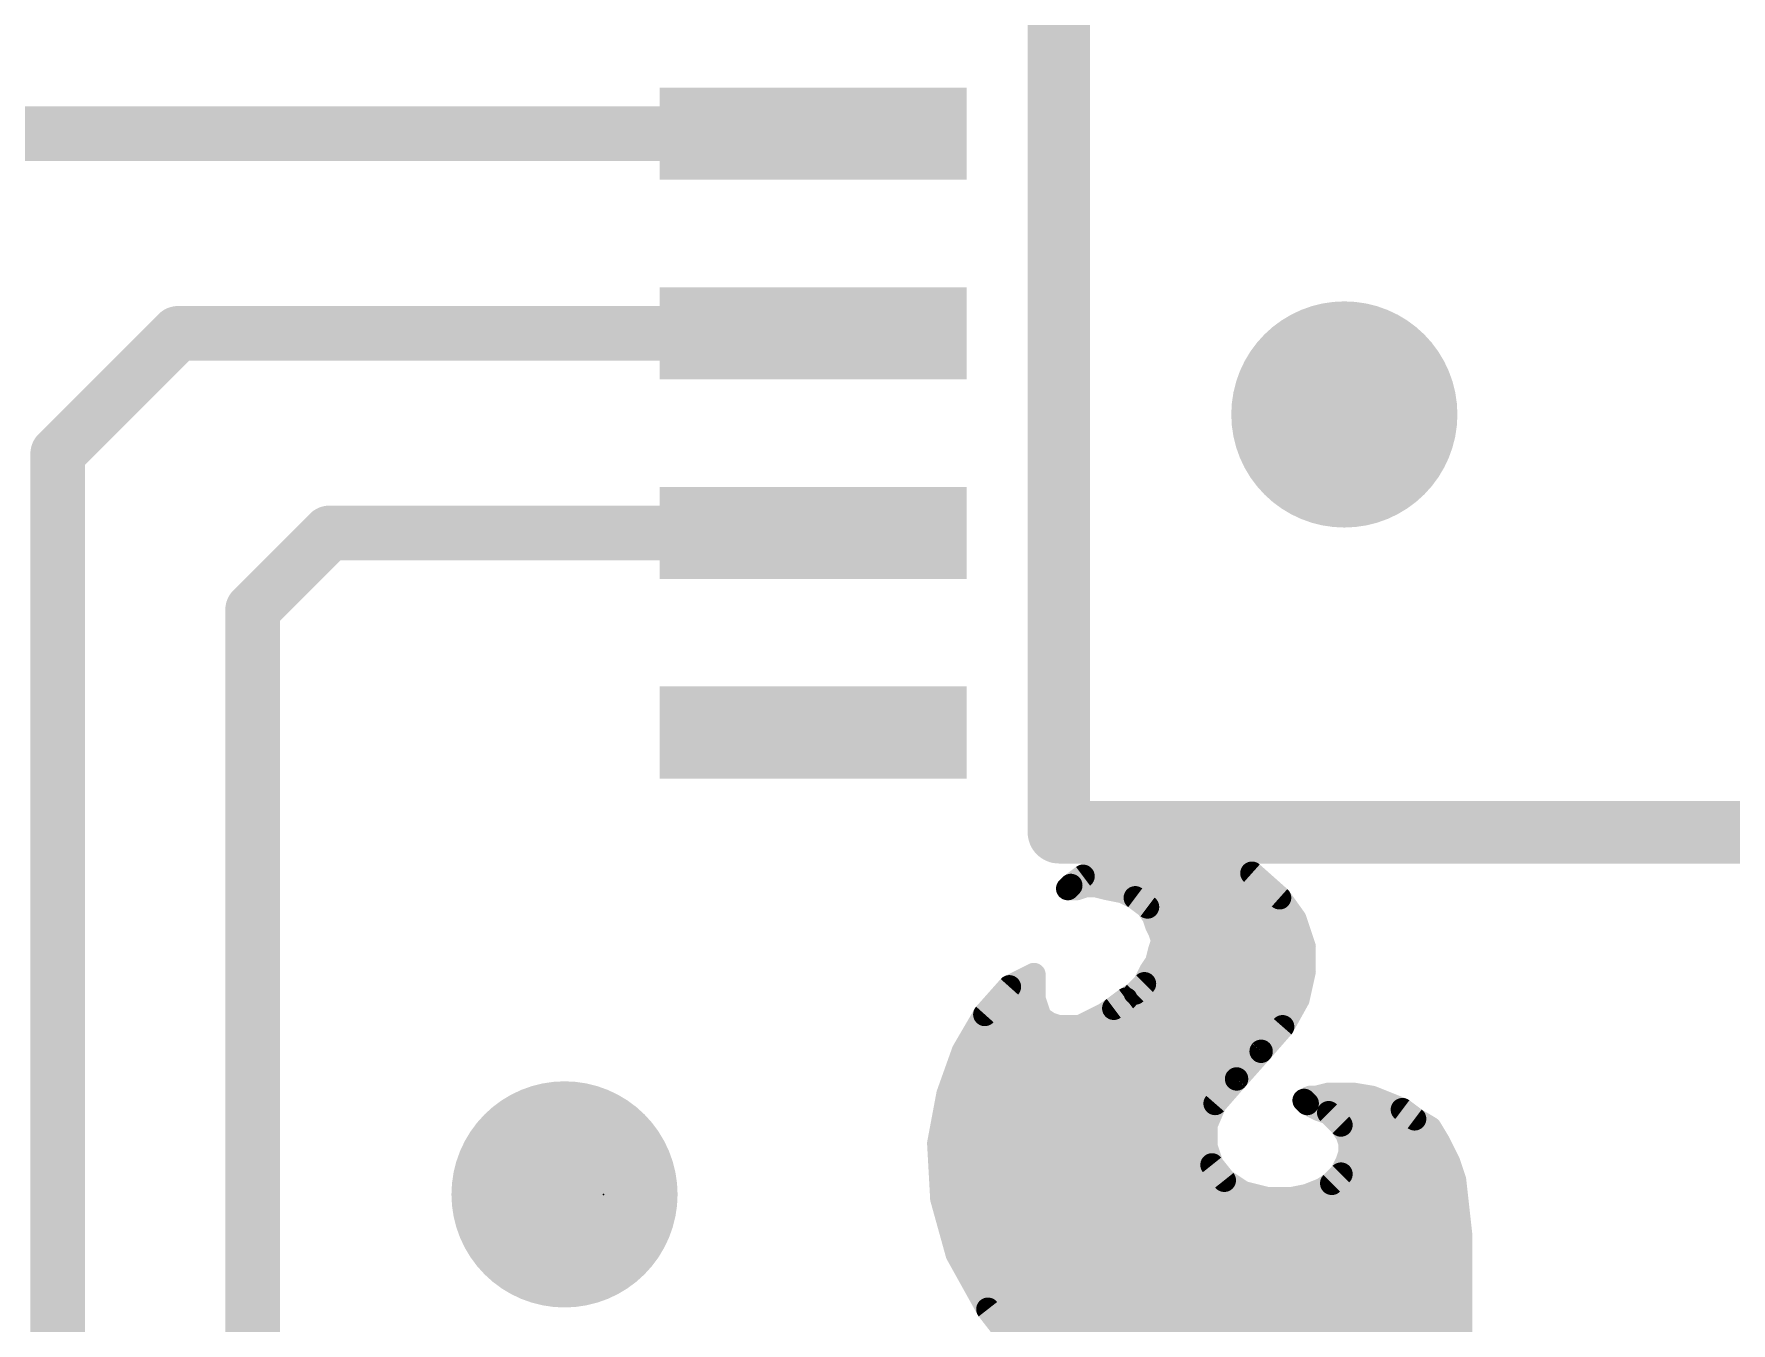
# Model space of a CAD drawing. Extents: x -29 to 78, y -12 to 55.
# Drawn here: x 12.24 to 17.77, y 19.9 to 24.1 of the extents above; entities that cross this region are included whole.
import ezdxf

# ---------------------------------------------------------------- set-up
doc = ezdxf.new("R2010")
doc.units = 0
for name, color, linetype in [('1', 12, 'CONTINUOUS'), ('18', 110, 'CONTINUOUS'), ('21', 41, 'CONTINUOUS'), ('22', 40, 'CONTINUOUS'), ('24', 53, 'CONTINUOUS'), ('51', 53, 'CONTINUOUS')]:
    doc.layers.add(name, color=color, linetype=linetype)

# ---------------------------------------------------------------- blocks, each defined once
blk = doc.blocks.new('RECT')
blk.add_solid([(-0.5, -0.5), (0.5, -0.5), (-0.5, 0.5), (0.5, 0.5)])
blk = doc.blocks.new('ROUNDV')
at = {"const_width": 0.5}
blk.add_lwpolyline([(0, -0.25, 1), (0, 0.25, 1), (0, -0.25)], format="xyb", dxfattribs=at)

msp = doc.modelspace()

# ---------------------------------------------------------------- linework, layer by layer
at = {"layer": '1', "const_width": 0.1778}
for points in [[(14.7801, 23.7742), (9.4232, 23.7742)], [(12.7111, 23.1242), (12.3191, 22.7322)], [(14.7801, 23.1242), (12.7111, 23.1242)], [(12.3191, 22.7322), (12.3191, 17.3991)], [(13.2041, 22.4742), (12.9541, 22.2242)], [(14.7801, 22.4742), (13.2041, 22.4742)], [(12.9541, 22.2242), (12.9541, 16.7632)]]:
    msp.add_lwpolyline(points, dxfattribs=at)
at = {"layer": '1', "const_width": 0.0889}
for points in [[(14.7801, 23.7298, 1), (14.7801, 23.8187)], [(12.7111, 23.1687, 1), (12.7111, 23.0798)], [(12.7425, 23.0928, 1), (12.6797, 23.1556)], [(14.7801, 23.0798, 1), (14.7801, 23.1687)], [(12.3636, 22.7322, 1), (12.2747, 22.7322)], [(12.2877, 22.7636, 1), (12.3505, 22.7008)], [(13.2041, 22.5187, 1), (13.2041, 22.4298)], [(13.2355, 22.4428, 1), (13.1727, 22.5056)], [(14.7801, 22.4298, 1), (14.7801, 22.5187)], [(12.9227, 22.2556, 1), (12.9855, 22.1928)], [(12.9986, 22.2242, 1), (12.9097, 22.2242)]]:
    msp.add_lwpolyline(points, format="xyb", dxfattribs=at)
at = {"layer": '21', "const_width": 0.2032}
for points in [[(15.5801, 21.4992), (15.5801, 29.2992)], [(19.9801, 21.4992), (15.5801, 21.4992)]]:
    msp.add_lwpolyline(points, dxfattribs=at)
at = {"layer": '21', "const_width": 0.1016}
for points in [[(15.5801, 21.55, 1), (15.5801, 21.4484)], [(15.5293, 21.4992, 1), (15.6309, 21.4992)]]:
    msp.add_lwpolyline(points, format="xyb", dxfattribs=at)
at = {"layer": '22', "const_width": 0.0762}
for points in [[(15.719, 21.386), (15.799, 21.416)], [(15.7889, 21.4122), (16.1243, 21.4122)], [(15.799, 21.416), (15.889, 21.446)], [(15.889, 21.446), (15.989, 21.446)], [(15.989, 21.446), (16.099, 21.426)], [(16.099, 21.426), (16.209, 21.366)], [(15.619, 21.326), (15.659, 21.356)], [(15.659, 21.356), (15.719, 21.386)], [(16.209, 21.366), (16.299, 21.286)], [(15.609, 21.316), (15.619, 21.326)], [(15.639, 21.316), (15.609, 21.316)], [(15.6323, 21.336), (16.2428, 21.336)], [(15.669, 21.326), (15.639, 21.316)], [(15.699, 21.326), (15.669, 21.326)], [(15.739, 21.316), (15.699, 21.326)], [(15.789, 21.306), (15.739, 21.316)], [(15.829, 21.286), (15.789, 21.306)], [(15.869, 21.256), (15.829, 21.286)], [(15.8639, 21.2598), (16.3177, 21.2598)], [(15.889, 21.226), (15.869, 21.256)], [(16.299, 21.286), (16.349, 21.216)], [(15.899, 21.196), (15.889, 21.226)], [(15.909, 21.176), (15.899, 21.196)], [(16.349, 21.216), (16.379, 21.126)], [(15.9052, 21.1836), (16.3598, 21.1836)], [(15.919, 21.146), (15.909, 21.176)], [(15.909, 21.116), (15.919, 21.146)], [(15.899, 21.076), (15.909, 21.116)], [(15.9069, 21.1074), (16.379, 21.1074)], [(16.379, 21.126), (16.379, 21.046)], [(15.419, 20.996), (15.499, 21.036)], [(15.4894, 21.0312), (15.499, 21.0312)], [(15.499, 21.036), (15.499, 20.956)], [(15.859, 21.006), (15.879, 21.046)], [(15.8716, 21.0312), (16.3757, 21.0312)], [(15.879, 21.046), (15.899, 21.076)], [(16.379, 21.046), (16.359, 20.956)], [(15.339, 20.906), (15.419, 20.996)], [(15.799, 20.956), (15.829, 20.976)], [(15.829, 20.976), (15.859, 21.006)], [(15.3826, 20.955), (15.4993, 20.955)], [(15.499, 20.956), (15.519, 20.896)], [(15.729, 20.906), (15.759, 20.926)], [(15.759, 20.926), (15.799, 20.956)], [(15.7977, 20.955), (16.3584, 20.955)], [(16.359, 20.956), (16.309, 20.866)], [(15.269, 20.786), (15.339, 20.906)], [(15.3231, 20.8788), (15.5448, 20.8788)], [(15.519, 20.896), (15.549, 20.876)], [(15.549, 20.876), (15.579, 20.866)], [(15.579, 20.866), (15.649, 20.866)], [(15.649, 20.866), (15.729, 20.906)], [(15.6746, 20.8788), (16.3161, 20.8788)], [(16.309, 20.866), (16.239, 20.786)], [(15.2787, 20.8026), (16.2535, 20.8026)], [(15.219, 20.646), (15.269, 20.786)], [(16.239, 20.786), (16.159, 20.696)], [(15.2477, 20.7264), (16.186, 20.7264)], [(16.159, 20.696), (16.089, 20.616)], [(15.189, 20.486), (15.219, 20.646)], [(15.2205, 20.6502), (16.1189, 20.6502)], [(16.379, 20.626), (16.399, 20.636)], [(16.399, 20.636), (16.419, 20.636)], [(16.419, 20.636), (16.459, 20.646)], [(16.459, 20.646), (16.539, 20.646)], [(16.539, 20.646), (16.599, 20.636)], [(16.599, 20.636), (16.699, 20.596)], [(16.089, 20.616), (16.059, 20.546)], [(16.389, 20.616), (16.379, 20.626)], [(16.429, 20.596), (16.389, 20.616)], [(16.459, 20.586), (16.429, 20.596)], [(16.499, 20.546), (16.459, 20.586)], [(16.699, 20.596), (16.739, 20.566)], [(15.2055, 20.574), (16.071, 20.574)], [(16.059, 20.546), (16.059, 20.476)], [(16.471, 20.574), (16.7283, 20.574)], [(16.519, 20.516), (16.499, 20.546)], [(16.739, 20.566), (16.789, 20.536)], [(16.789, 20.536), (16.819, 20.486)], [(15.199, 20.306), (15.189, 20.486)], [(15.1912, 20.4978), (16.059, 20.4978)], [(16.059, 20.476), (16.079, 20.416)], [(16.529, 20.486), (16.519, 20.516)], [(16.5251, 20.4978), (16.8119, 20.4978)], [(16.529, 20.456), (16.529, 20.486)], [(16.819, 20.486), (16.849, 20.426)], [(15.1926, 20.4216), (16.0771, 20.4216)], [(16.079, 20.416), (16.119, 20.366)], [(16.499, 20.386), (16.519, 20.426)], [(16.5168, 20.4216), (16.8505, 20.4216)], [(16.519, 20.426), (16.529, 20.456)], [(16.849, 20.426), (16.869, 20.366)], [(16.119, 20.366), (16.179, 20.326)], [(16.469, 20.356), (16.499, 20.386)], [(16.869, 20.366), (16.889, 20.186)], [(15.1968, 20.3454), (16.1499, 20.3454)], [(15.249, 20.126), (15.199, 20.306)], [(16.179, 20.326), (16.259, 20.306)], [(16.259, 20.306), (16.339, 20.306)], [(16.339, 20.306), (16.389, 20.316)], [(16.389, 20.316), (16.439, 20.336)], [(16.439, 20.336), (16.469, 20.356)], [(16.4531, 20.3454), (16.8713, 20.3454)], [(15.2092, 20.2692), (16.8798, 20.2692)], [(15.2304, 20.193), (16.8882, 20.193)], [(16.889, 20.186), (16.889, 18.906)], [(15.349, 19.946), (15.249, 20.126)], [(15.2541, 20.1168), (16.889, 20.1168)], [(15.2964, 20.0406), (16.889, 20.0406)], [(15.3388, 19.9644), (16.889, 19.9644)], [(15.419, 19.856), (15.349, 19.946)], [(15.394, 19.8882), (16.889, 19.8882)]]:
    msp.add_lwpolyline(points, dxfattribs=at)
at = {"layer": '22', "const_width": 0.0381}
for points in [[(15.7889, 21.4313, 1), (15.7889, 21.3932)], [(15.793, 21.4341, 1), (15.805, 21.3979)], [(15.8057, 21.3982, 1), (15.7923, 21.4338)], [(15.889, 21.4651, 1), (15.889, 21.427)], [(15.895, 21.4279, 1), (15.883, 21.4641)], [(15.9924, 21.4647, 1), (15.9856, 21.4273)], [(15.989, 21.427, 1), (15.989, 21.4651)], [(16.1081, 21.4427, 1), (16.0899, 21.4093)], [(16.0956, 21.4073, 1), (16.1024, 21.4447)], [(16.1243, 21.3932, 1), (16.1243, 21.4313)], [(15.6704, 21.3408, 1), (15.6476, 21.3712)], [(15.7123, 21.4038, 1), (15.7257, 21.3682)], [(15.7275, 21.369, 1), (15.7105, 21.403)], [(16.2217, 21.3802, 1), (16.1963, 21.3518)], [(16.1999, 21.3493, 1), (16.2181, 21.3827)], [(15.609, 21.3351, 1), (15.609, 21.297)], [(15.5955, 21.3295, 1), (15.6225, 21.3025)], [(15.6076, 21.3412, 1), (15.6304, 21.3108)], [(15.6325, 21.3125, 1), (15.6055, 21.3395)], [(15.6323, 21.3551, 1), (15.6323, 21.317)], [(15.633, 21.3341, 1), (15.645, 21.2979)], [(15.639, 21.297, 1), (15.639, 21.3351)], [(15.6505, 21.373, 1), (15.6675, 21.339)], [(15.669, 21.3451, 1), (15.669, 21.307)], [(15.675, 21.3079, 1), (15.663, 21.3441)], [(15.7036, 21.3445, 1), (15.6944, 21.3075)], [(15.699, 21.307, 1), (15.699, 21.3451)], [(15.7427, 21.3347, 1), (15.7353, 21.2973)], [(15.7344, 21.2975, 1), (15.7436, 21.3345)], [(15.7975, 21.323, 1), (15.7805, 21.289)], [(15.7853, 21.2873, 1), (15.7927, 21.3247)], [(16.2428, 21.317, 1), (16.2428, 21.3551)], [(15.8404, 21.3012, 1), (15.8176, 21.2708)], [(15.8205, 21.269, 1), (15.8375, 21.303)], [(15.8639, 21.2789, 1), (15.8639, 21.2408)], [(15.8849, 21.2666, 1), (15.8531, 21.2454)], [(15.8576, 21.2408, 1), (15.8804, 21.2712)], [(16.3145, 21.2971, 1), (16.2835, 21.2749)], [(16.2863, 21.2718, 1), (16.3117, 21.3002)], [(16.3177, 21.2408, 1), (16.3177, 21.2789)], [(15.9071, 21.232, 1), (15.8709, 21.22)], [(15.8731, 21.2154, 1), (15.9049, 21.2366)], [(15.916, 21.2045, 1), (15.882, 21.1875)], [(16.3671, 21.222, 1), (16.3309, 21.21)], [(16.3335, 21.2049, 1), (16.3645, 21.2271)], [(15.8809, 21.19, 1), (15.9171, 21.202)], [(15.9052, 21.2027, 1), (15.9052, 21.1646)], [(15.9271, 21.182, 1), (15.8909, 21.17)], [(15.892, 21.1675, 1), (15.926, 21.1845)], [(15.9371, 21.14, 1), (15.9009, 21.152)], [(16.3598, 21.1646, 1), (16.3598, 21.2027)], [(15.9069, 21.1265, 1), (15.9069, 21.0884)], [(15.8909, 21.122, 1), (15.9271, 21.11)], [(15.9275, 21.1114, 1), (15.8905, 21.1206)], [(15.9009, 21.14, 1), (15.9371, 21.152)], [(16.3981, 21.126, 1), (16.36, 21.126)], [(16.3609, 21.12, 1), (16.3971, 21.132)], [(16.379, 21.0884, 1), (16.379, 21.1265)], [(15.4894, 21.0503, 1), (15.4894, 21.0122)], [(15.5181, 21.036, 1), (15.48, 21.036)], [(15.5075, 21.019, 1), (15.4905, 21.053)], [(15.499, 21.0122, 1), (15.499, 21.0503)], [(15.8716, 21.0503, 1), (15.8716, 21.0122)], [(15.8631, 21.0566, 1), (15.8949, 21.0354)], [(15.896, 21.0375, 1), (15.862, 21.0545)], [(15.8805, 21.0806, 1), (15.9175, 21.0714)], [(15.9149, 21.0654, 1), (15.8831, 21.0866)], [(16.36, 21.046, 1), (16.3981, 21.046)], [(16.3976, 21.0419, 1), (16.3604, 21.0501)], [(16.3757, 21.0122, 1), (16.3757, 21.0503)], [(15.4105, 21.013, 1), (15.4275, 20.979)], [(15.4332, 20.9833, 1), (15.4048, 21.0087)], [(15.8155, 20.9895, 1), (15.8425, 20.9625)], [(15.8396, 20.9601, 1), (15.8184, 20.9919)], [(15.842, 21.0145, 1), (15.876, 20.9975)], [(15.8725, 20.9925, 1), (15.8455, 21.0195)], [(15.3826, 20.9741, 1), (15.3826, 20.936)], [(15.5171, 20.962, 1), (15.4809, 20.95)], [(15.48, 20.956, 1), (15.5181, 20.956)], [(15.4993, 20.936, 1), (15.4993, 20.9741)], [(15.7476, 20.9412, 1), (15.7704, 20.9108)], [(15.7696, 20.9101, 1), (15.7484, 20.9419)], [(15.7977, 20.9741, 1), (15.7977, 20.936)], [(15.7884, 20.9719, 1), (15.8096, 20.9401)], [(15.8104, 20.9408, 1), (15.7876, 20.9712)], [(16.3404, 20.9601, 1), (16.3776, 20.9519)], [(16.3757, 20.9467, 1), (16.3423, 20.9653)], [(16.3584, 20.936, 1), (16.3584, 20.9741)], [(15.3231, 20.8979, 1), (15.3231, 20.8598)], [(15.3248, 20.9187, 1), (15.3532, 20.8933)], [(15.3555, 20.8964, 1), (15.3225, 20.9156)], [(15.5296, 20.9119, 1), (15.5084, 20.8801)], [(15.5009, 20.89, 1), (15.5371, 20.902)], [(15.555, 20.8941, 1), (15.543, 20.8579)], [(15.5384, 20.8601, 1), (15.5596, 20.8919)], [(15.5448, 20.8598, 1), (15.5448, 20.8979)], [(15.579, 20.885, 1), (15.579, 20.8469)], [(15.573, 20.8479, 1), (15.585, 20.8841)], [(15.6405, 20.883, 1), (15.6575, 20.849)], [(15.649, 20.8469, 1), (15.649, 20.885)], [(15.6746, 20.8979, 1), (15.6746, 20.8598)], [(15.7184, 20.9219, 1), (15.7396, 20.8901)], [(15.7375, 20.889, 1), (15.7205, 20.923)], [(16.3233, 20.8535, 1), (16.2947, 20.8785)], [(16.3161, 20.8598, 1), (16.3161, 20.8979)], [(15.2787, 20.8217, 1), (15.2787, 20.7836)], [(16.2535, 20.7836, 1), (16.2535, 20.8217)], [(16.2923, 20.8753, 1), (16.3257, 20.8567)], [(15.2525, 20.7956, 1), (15.2855, 20.7764)], [(15.2869, 20.7796, 1), (15.2511, 20.7924)], [(16.2247, 20.7985, 1), (16.2533, 20.7735)], [(16.2532, 20.7733, 1), (16.2248, 20.7987)], [(15.2477, 20.7455, 1), (15.2477, 20.7074)], [(16.1733, 20.6835, 1), (16.1447, 20.7085)], [(16.186, 20.7074, 1), (16.186, 20.7455)], [(15.2377, 20.6425, 1), (15.2003, 20.6495)], [(15.2205, 20.6693, 1), (15.2205, 20.6312)], [(16.1189, 20.6312, 1), (16.1189, 20.6693)], [(16.1448, 20.7087, 1), (16.1732, 20.6833)], [(16.399, 20.655, 1), (16.399, 20.6169)], [(16.4075, 20.619, 1), (16.3905, 20.653)], [(16.419, 20.6169, 1), (16.419, 20.655)], [(16.459, 20.6651, 1), (16.459, 20.627)], [(16.4636, 20.6275, 1), (16.4544, 20.6645)], [(16.5421, 20.6648, 1), (16.5359, 20.6272)], [(16.539, 20.627, 1), (16.539, 20.6651)], [(16.6061, 20.6537, 1), (16.5919, 20.6183)], [(16.5959, 20.6172, 1), (16.6021, 20.6548)], [(15.2011, 20.6524, 1), (15.2369, 20.6396)], [(16.0747, 20.6285, 1), (16.1033, 20.6035)], [(16.1065, 20.6085, 1), (16.0715, 20.6235)], [(16.3925, 20.6395, 1), (16.3655, 20.6125)], [(16.3705, 20.643, 1), (16.3875, 20.609)], [(16.3975, 20.633, 1), (16.3805, 20.599)], [(16.3755, 20.6025, 1), (16.4025, 20.6295)], [(16.4144, 20.6545, 1), (16.4236, 20.6175)], [(16.435, 20.6141, 1), (16.423, 20.5779)], [(16.4205, 20.579, 1), (16.4375, 20.613)], [(16.4725, 20.5995, 1), (16.4455, 20.5725)], [(16.453, 20.5679, 1), (16.465, 20.6041)], [(16.7104, 20.6112, 1), (16.6876, 20.5808)], [(16.6919, 20.5783, 1), (16.7061, 20.6137)], [(15.2055, 20.5931, 1), (15.2055, 20.555)], [(16.0781, 20.546, 1), (16.04, 20.546)], [(16.0415, 20.5535, 1), (16.0765, 20.5385)], [(16.071, 20.555, 1), (16.071, 20.5931)], [(16.471, 20.5931, 1), (16.471, 20.555)], [(16.5149, 20.5566, 1), (16.4831, 20.5354)], [(16.4855, 20.5325, 1), (16.5125, 20.5595)], [(16.7488, 20.5823, 1), (16.7292, 20.5497)], [(16.7276, 20.5508, 1), (16.7504, 20.5812)], [(16.7283, 20.555, 1), (16.7283, 20.5931)], [(16.8053, 20.5458, 1), (16.7727, 20.5262)], [(16.7792, 20.5197, 1), (16.7988, 20.5523)], [(15.208, 20.4871, 1), (15.17, 20.4849)], [(15.1703, 20.4895, 1), (15.2077, 20.4825)], [(15.1912, 20.5169, 1), (15.1912, 20.4788)], [(16.0771, 20.482, 1), (16.0409, 20.47)], [(16.059, 20.4788, 1), (16.059, 20.5169)], [(16.5371, 20.522, 1), (16.5009, 20.51)], [(16.5031, 20.5054, 1), (16.5349, 20.5266)], [(16.5251, 20.5169, 1), (16.5251, 20.4788)], [(16.548, 20.486, 1), (16.5099, 20.486)], [(16.5109, 20.48, 1), (16.5471, 20.492)], [(16.836, 20.4945, 1), (16.802, 20.4775)], [(16.8027, 20.4762, 1), (16.8353, 20.4958)], [(16.8119, 20.4788, 1), (16.8119, 20.5169)], [(15.1926, 20.4407, 1), (15.1926, 20.4026)], [(16.04, 20.476, 1), (16.0781, 20.476)], [(16.0939, 20.4279, 1), (16.0641, 20.4041)], [(16.0771, 20.4026, 1), (16.0771, 20.4407)], [(16.5168, 20.4407, 1), (16.5168, 20.4026)], [(16.536, 20.4175, 1), (16.502, 20.4345)], [(16.5099, 20.456, 1), (16.548, 20.456)], [(16.5471, 20.45, 1), (16.5109, 20.462)], [(16.8671, 20.432, 1), (16.8309, 20.42)], [(16.832, 20.4175, 1), (16.866, 20.4345)], [(16.8505, 20.4026, 1), (16.8505, 20.4407)], [(16.0609, 20.41, 1), (16.0971, 20.422)], [(16.1296, 20.3819, 1), (16.1084, 20.3501)], [(16.482, 20.3945, 1), (16.516, 20.3775)], [(16.5125, 20.3725, 1), (16.4855, 20.3995)], [(16.5009, 20.432, 1), (16.5371, 20.42)], [(16.8879, 20.3681, 1), (16.8501, 20.3639)], [(15.1968, 20.3645, 1), (15.1968, 20.3264)], [(15.2174, 20.3111, 1), (15.1806, 20.3009)], [(16.1041, 20.3541, 1), (16.1339, 20.3779)], [(16.1499, 20.3264, 1), (16.1499, 20.3645)], [(16.1836, 20.3445, 1), (16.1744, 20.3075)], [(16.1684, 20.3101, 1), (16.1896, 20.3419)], [(16.259, 20.3251, 1), (16.259, 20.287)], [(16.2544, 20.2875, 1), (16.2636, 20.3245)], [(16.3353, 20.3247, 1), (16.3427, 20.2873)], [(16.339, 20.287, 1), (16.339, 20.3251)], [(16.3819, 20.3337, 1), (16.3961, 20.2983)], [(16.3927, 20.2973, 1), (16.3853, 20.3347)], [(16.4284, 20.3519, 1), (16.4496, 20.3201)], [(16.4461, 20.3183, 1), (16.4319, 20.3537)], [(16.4531, 20.3645, 1), (16.4531, 20.3264)], [(16.4555, 20.3695, 1), (16.4825, 20.3425)], [(16.4796, 20.3401, 1), (16.4584, 20.3719)], [(16.8509, 20.36, 1), (16.8871, 20.372)], [(16.8713, 20.3264, 1), (16.8713, 20.3645)], [(15.18, 20.3049, 1), (15.218, 20.3071)], [(15.2092, 20.2883, 1), (15.2092, 20.2502)], [(16.8798, 20.2502, 1), (16.8798, 20.2883)], [(15.2304, 20.2121, 1), (15.2304, 20.174)], [(16.908, 20.186, 1), (16.8699, 20.186)], [(16.8701, 20.1839, 1), (16.9079, 20.1881)], [(16.8882, 20.174, 1), (16.8882, 20.2121)], [(15.2657, 20.1353, 1), (15.2323, 20.1167)], [(15.2306, 20.1209, 1), (15.2674, 20.1311)], [(15.2541, 20.1359, 1), (15.2541, 20.0978)], [(16.889, 20.0978, 1), (16.889, 20.1359)], [(15.2964, 20.0597, 1), (15.2964, 20.0216)], [(16.889, 20.0216, 1), (16.889, 20.0597)], [(15.3388, 19.9835, 1), (15.3388, 19.9454)], [(15.364, 19.9577, 1), (15.334, 19.9343)], [(15.3323, 19.9367, 1), (15.3657, 19.9553)], [(16.889, 19.9454, 1), (16.889, 19.9835)], [(15.394, 19.9073, 1), (15.394, 19.8692)], [(16.889, 19.8692, 1), (16.889, 19.9073)]]:
    msp.add_lwpolyline(points, format="xyb", dxfattribs=at)
at = {"layer": '24'}
msp.add_point((14.097, 20.32), dxfattribs=at)

# ---------------------------------------------------------------- block references
at = {"layer": '1', "yscale": 0.3}
for p in [(14.7801, 23.7742), (14.7801, 23.1242), (14.7801, 22.4742), (14.7801, 21.8242)]:
    msp.add_blockref('RECT', p, dxfattribs=at)
at = {"layer": '18', "xscale": 0.7366, "yscale": 0.7366}
for p in [(16.51, 22.86), (16.51, 22.86), (13.97, 20.32), (13.97, 20.32)]:
    msp.add_blockref('ROUNDV', p, dxfattribs=at)
at = {"layer": '51', "xscale": 0.625, "yscale": 0.25}
for p in [(14.8551, 23.7742), (14.8551, 23.1242), (14.8551, 22.4742), (14.8551, 21.8242)]:
    msp.add_blockref('RECT', p, dxfattribs=at)

doc.saveas('drawing.dxf')
